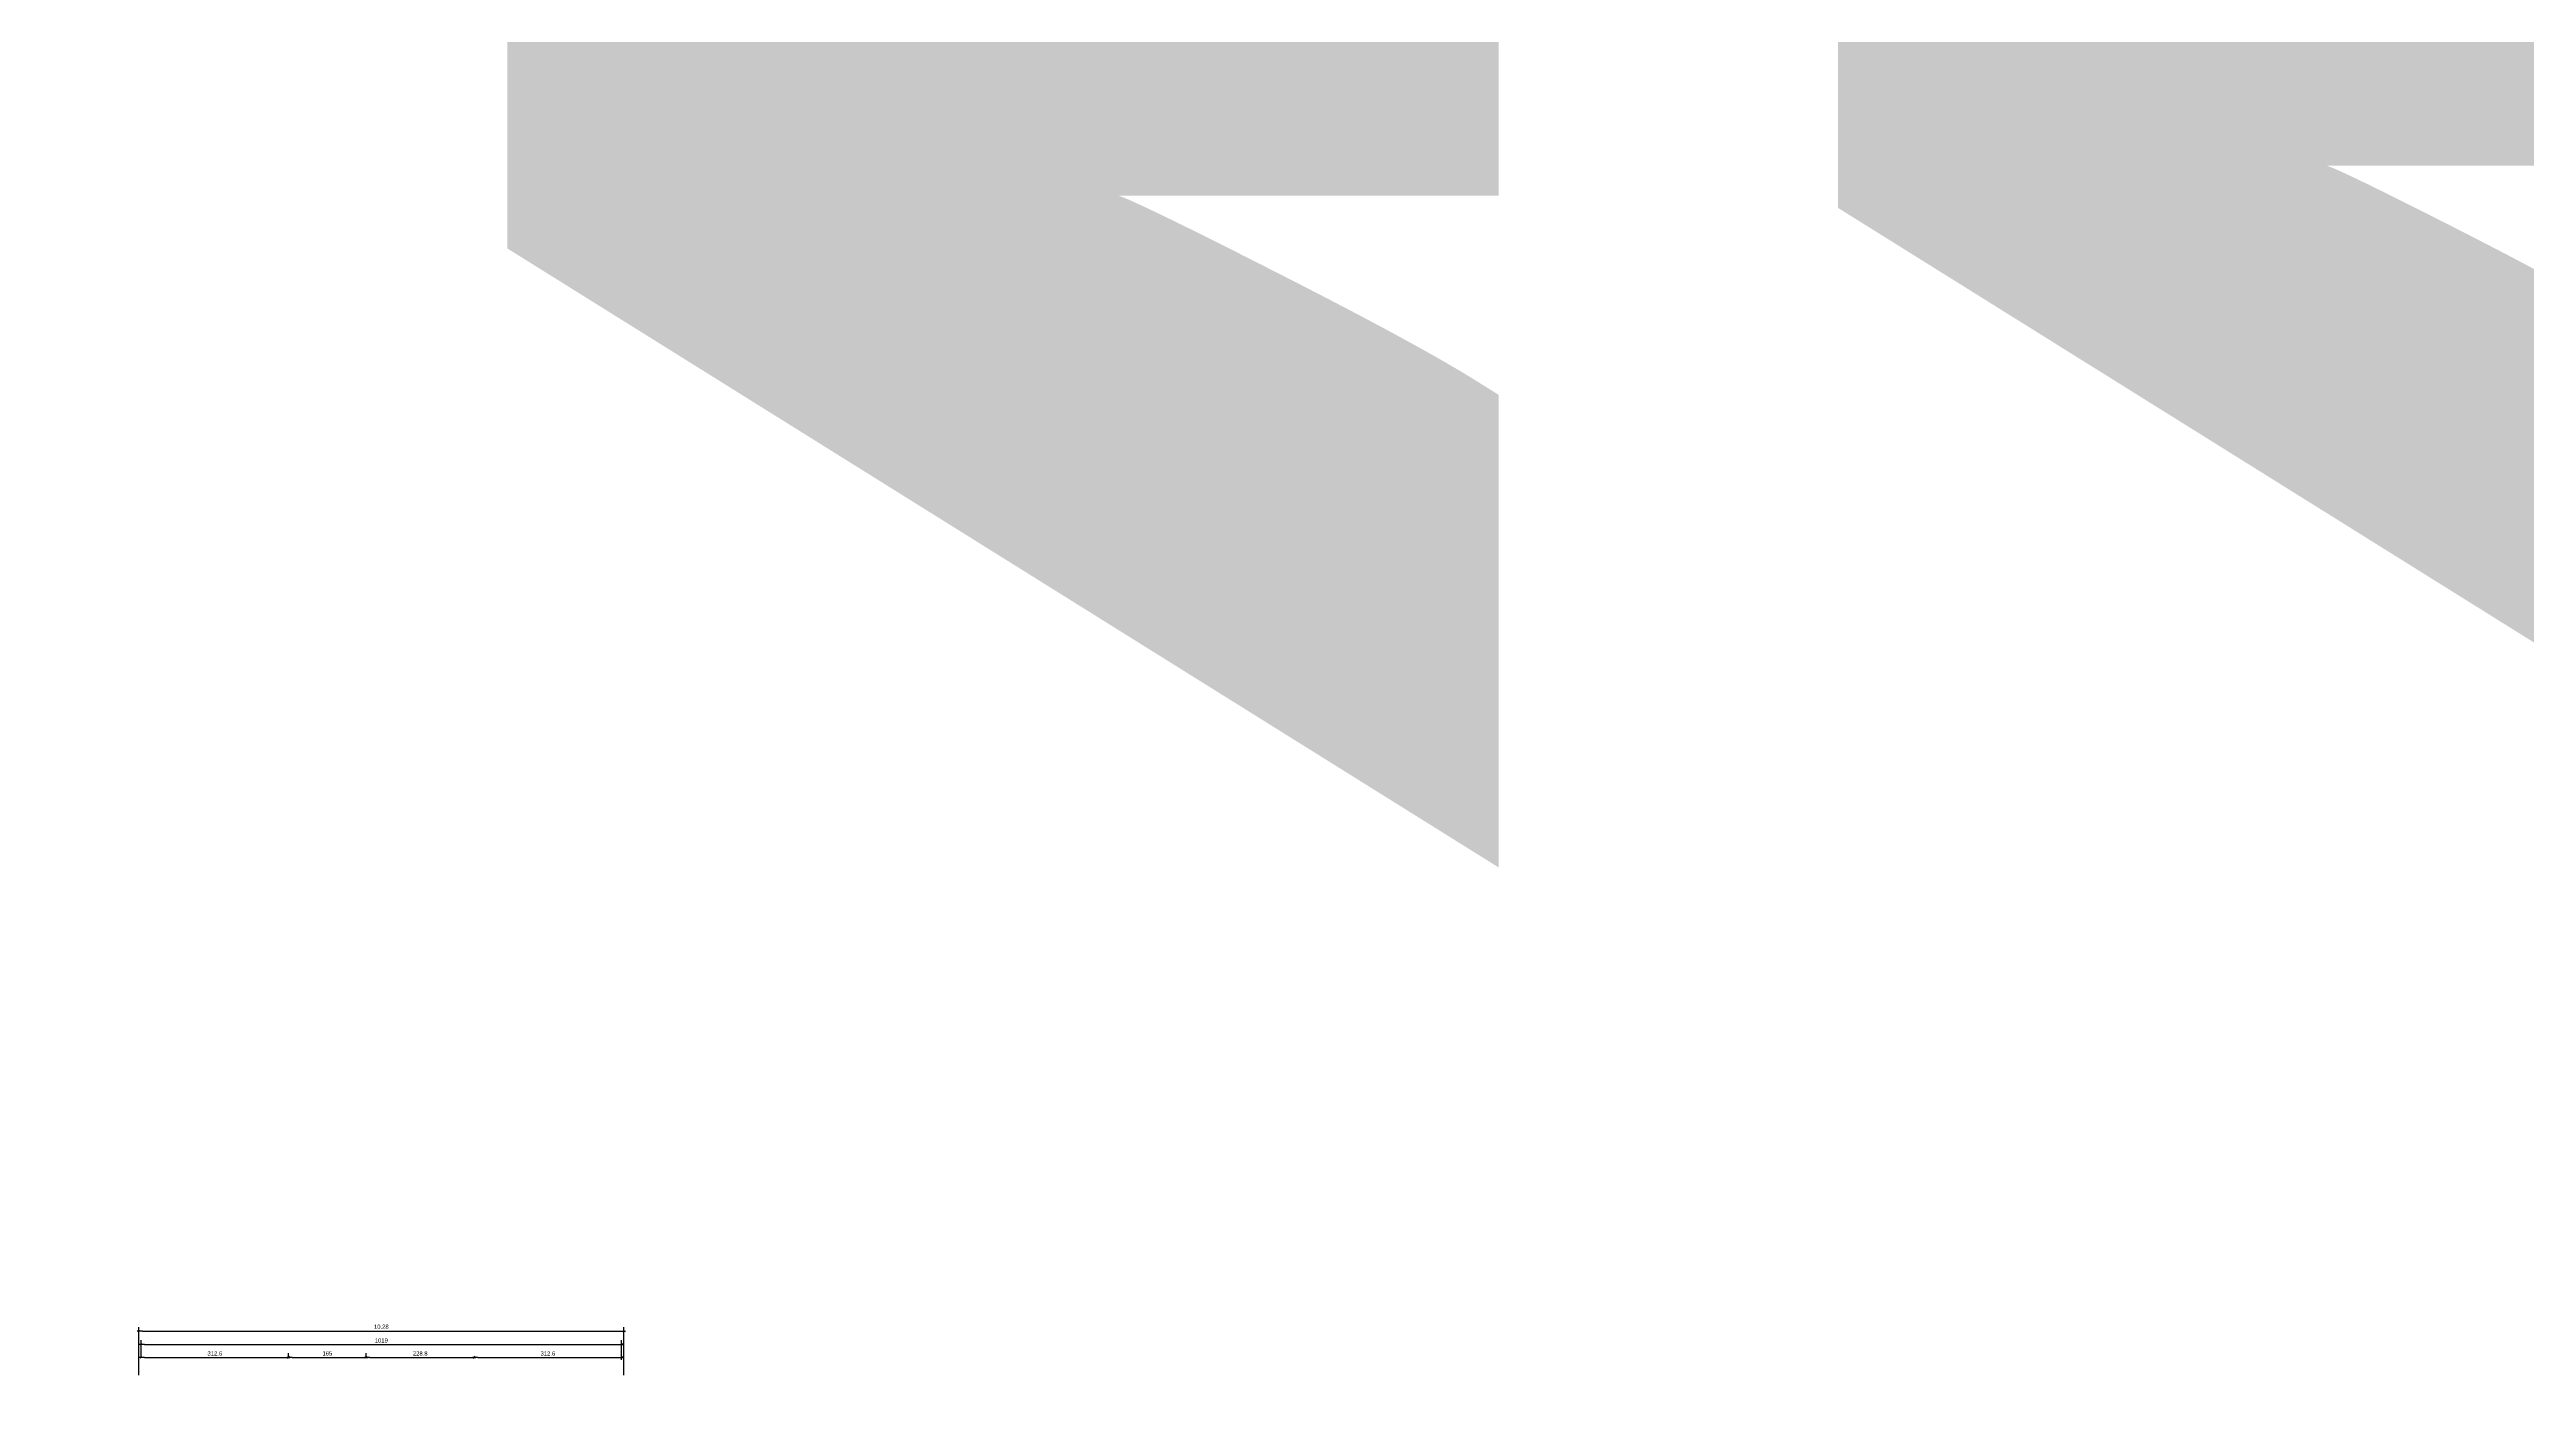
# Model space of a CAD drawing. Header units: millimetres. Extents: x 19442 to 19711, y 4351 to 4752.
# Drawn here: x 19469.2 to 19521.7, y 4522.8 to 4551.1 of the extents above; entities that cross this region are included whole.
import ezdxf

# ---------------------------------------------------------------- set-up
doc = ezdxf.new("R2010")
doc.units = ezdxf.units.MM
for name, color, linetype in [('0 @ 0.5', 7, 'Continuous'), ('cotas', 1, 'Continuous'), ('cotas @ 400', 1, 'Continuous'), ('cotas @ 500', 1, 'Continuous')]:
    doc.layers.add(name, color=color, linetype=linetype)
doc.styles.add('century gothic', font='GOTHIC.TTF')
doc.styles.add('COTAS SMC', font='GOTHIC.TTF')
doc.dimstyles.new('ANOTATIVE 100 SMCONSTRUCCIONES', dxfattribs={"dimscale": 0, "dimtxt": 0.18, "dimasz": 0.15, "dimexe": 0.18, "dimexo": 0.09, "dimgap": 0.1, "dimtad": 1, "dimzin": 0, "dimdsep": 46, "dimtxsty": 'century gothic', "dimblk1": 'FLECHA1', "dimblk2": 'FLECHA1', "dimsah": 1, "dimcen": 0.18, "dimdle": 0.075, "dimclrd": 1, "dimclre": 1, "dimclrt": 2, "dimaunit": 1, "dimadec": 0, "dimazin": 0, "dimtfac": 0.75, "dimtix": 1, "dimtmove": 2, "dimatfit": 3, "dimfxl": 0.09, "dimtvp": 1.5, "dimtfill": 1, "dimtolj": 1, "dimtzin": 0, "dimarcsym": 0})
doc.dimstyles.new('ANOTATIVE CM SMCONSTRUCCIONES', dxfattribs={"dimscale": 0, "dimtxt": 0.18, "dimasz": 0.15, "dimexe": 0.18, "dimexo": 0.18, "dimgap": 0.07, "dimtad": 1, "dimdec": 1, "dimlfac": 100, "dimdsep": 46, "dimtxsty": 'century gothic', "dimblk1": 'FLECHA1', "dimblk2": 'FLECHA1', "dimsah": 1, "dimcen": 0.18, "dimdle": 0.075, "dimclrd": 1, "dimclre": 1, "dimclrt": 2, "dimaunit": 1, "dimadec": 0, "dimazin": 2, "dimtfac": 0.75, "dimtdec": 1, "dimtix": 1, "dimtmove": 2, "dimatfit": 3, "dimfxl": 0.09, "dimtvp": 1.5, "dimtfill": 1, "dimtolj": 1, "dimtzin": 0, "dimarcsym": 0})
doc.dimstyles.new('PIES SMCONSTRUCCIONES', dxfattribs={"dimscale": 0, "dimtxt": 0.18, "dimasz": 0.2, "dimexe": 0.18, "dimexo": 0, "dimgap": 0.1, "dimtad": 1, "dimdec": 0, "dimlfac": 39.370079, "dimzin": 0, "dimdsep": 46, "dimlunit": 4, "dimtxsty": 'COTAS SMC', "dimblk1": 'FLECHA1', "dimblk2": 'FLECHA1', "dimsah": 1, "dimcen": 0.2, "dimdle": 0.075, "dimclrd": 1, "dimclre": 1, "dimclrt": 2, "dimaunit": 1, "dimadec": 0, "dimazin": 0, "dimtfac": 0.75, "dimtdec": 0, "dimtix": 1, "dimtmove": 2, "dimatfit": 3, "dimfxl": 0.09, "dimtvp": 1.5, "dimtfill": 1, "dimtolj": 1, "dimtzin": 0, "dimarcsym": 0})

# ---------------------------------------------------------------- blocks, each defined once
blk = doc.blocks.new('FLECHA1')
at = {"color": 4}
blk.add_line((-0.24618, -0.24808), (0.24808, 0.25), dxfattribs=at)
at = {"color": 1}
blk.add_line((-1, 0), (0.49616, 0), dxfattribs=at)
blk = doc.blocks.new('*D418')
at = {"layer": 'cotas', "color": 1, "lineweight": -2, "transparency": 16777216}
for p, q in [((19614.326, 4625.845), (19614.326, 4700.845)), ((19570.984, 4550.845), (19524.326, 4550.845)), ((19614.326, 4548.43), (19614.326, 4550.845)), ((19570.534, 4548.43), (19524.326, 4548.43)), ((19614.326, 4473.43), (19614.326, 4398.43))]:
    blk.add_line(p, q, dxfattribs=at)
at = {"layer": 'Defpoints', "color": 0, "transparency": 16777216}
for p in [(19614.326, 4550.845), (19615.984, 4550.845), (19615.534, 4548.43)]:
    blk.add_point(p, dxfattribs=at)
at = {"layer": 'cotas', "color": 1, "lineweight": -2, "transparency": 16777216, "xscale": 75, "yscale": 75, "zscale": 75}
for p, rotation in [((19614.326, 4550.845), 270), ((19614.326, 4548.43), 90)]:
    blk.add_blockref('FLECHA1', p, dxfattribs=dict(at, rotation=rotation))
at = {"layer": 'cotas', "color": 2, "transparency": 16777216, "insert": (19517.338, 4549.637), "char_height": 90, "attachment_point": 5, "rotation": 90, "style": 'century gothic', "bg_fill": 3, "box_fill_scale": 1.1, "bg_fill_color": 256, "bg_fill_true_color": 13158600, "bg_fill_transparency": 0}
blk.add_mtext('\\A1;2.42', dxfattribs=at)
blk = doc.blocks.new('*D470')
at = {"layer": 'cotas', "color": 1, "lineweight": -2, "transparency": 16777216}
for p, q in [((19614.326, 4610.845), (19614.326, 4670.845)), ((19579.984, 4550.845), (19542.326, 4550.845)), ((19614.326, 4548.43), (19614.326, 4550.845)), ((19579.534, 4548.43), (19542.326, 4548.43)), ((19614.326, 4488.43), (19614.326, 4428.43))]:
    blk.add_line(p, q, dxfattribs=at)
at = {"layer": 'Defpoints', "color": 0, "transparency": 16777216}
for p in [(19614.326, 4550.845), (19615.984, 4550.845), (19615.534, 4548.43)]:
    blk.add_point(p, dxfattribs=at)
at = {"layer": 'cotas', "color": 1, "lineweight": -2, "transparency": 16777216, "xscale": 60, "yscale": 60, "zscale": 60}
for p, rotation in [((19614.326, 4550.845), 270), ((19614.326, 4548.43), 90)]:
    blk.add_blockref('FLECHA1', p, dxfattribs=dict(at, rotation=rotation))
at = {"layer": 'cotas', "color": 2, "transparency": 16777216, "insert": (19536.735, 4549.637), "char_height": 72, "attachment_point": 5, "rotation": 90, "style": 'century gothic', "bg_fill": 3, "box_fill_scale": 1.1, "bg_fill_color": 256, "bg_fill_true_color": 13158600, "bg_fill_transparency": 0}
blk.add_mtext('\\A1;2.42', dxfattribs=at)
blk = doc.blocks.new('*D473')
at = {"layer": 'cotas', "color": 1, "lineweight": -2, "transparency": 16777216}
for p, q in [((19620.013, 4651.753), (19620.013, 4751.753)), ((19620.417, 4551.753), (19530.013, 4551.753)), ((19620.013, 4550.533), (19620.013, 4551.753)), ((19620.417, 4550.533), (19530.013, 4550.533)), ((19620.013, 4450.533), (19620.013, 4350.533))]:
    blk.add_line(p, q, dxfattribs=at)
at = {"layer": 'Defpoints', "color": 0, "transparency": 16777216}
for p in [(19620.013, 4551.753), (19620.417, 4551.753), (19620.417, 4550.533)]:
    blk.add_point(p, dxfattribs=at)
at = {"layer": 'cotas', "color": 1, "lineweight": -2, "transparency": 16777216, "xscale": 100, "yscale": 100, "zscale": 100}
for p, rotation in [((19620.013, 4551.753), 270), ((19620.013, 4550.533), 90)]:
    blk.add_blockref('FLECHA1', p, dxfattribs=dict(at, rotation=rotation))
at = {"layer": 'cotas', "color": 2, "transparency": 16777216, "insert": (19523.881, 4551.143), "char_height": 90, "attachment_point": 5, "rotation": 90, "style": 'COTAS SMC', "bg_fill": 3, "box_fill_scale": 1.1, "bg_fill_color": 256, "bg_fill_true_color": 13158600, "bg_fill_transparency": 0}
blk.add_mtext("\\A1;4'", dxfattribs=at)
blk = doc.blocks.new('*D523')
at = {"layer": 'cotas', "color": 1, "lineweight": -2, "transparency": 16777216}
for p, q in [((19620.013, 4631.753), (19620.013, 4711.753)), ((19620.417, 4551.753), (19548.013, 4551.753)), ((19620.013, 4550.533), (19620.013, 4551.753)), ((19620.417, 4550.533), (19548.013, 4550.533)), ((19620.013, 4470.533), (19620.013, 4390.533))]:
    blk.add_line(p, q, dxfattribs=at)
at = {"layer": 'Defpoints', "color": 0, "transparency": 16777216}
for p in [(19620.013, 4551.753), (19620.417, 4551.753), (19620.417, 4550.533)]:
    blk.add_point(p, dxfattribs=at)
at = {"layer": 'cotas', "color": 1, "lineweight": -2, "transparency": 16777216, "xscale": 80, "yscale": 80, "zscale": 80}
for p, rotation in [((19620.013, 4551.753), 270), ((19620.013, 4550.533), 90)]:
    blk.add_blockref('FLECHA1', p, dxfattribs=dict(at, rotation=rotation))
at = {"layer": 'cotas', "color": 2, "transparency": 16777216, "insert": (19543.107, 4551.143), "char_height": 72, "attachment_point": 5, "rotation": 90, "style": 'COTAS SMC', "bg_fill": 3, "box_fill_scale": 1.1, "bg_fill_color": 256, "bg_fill_true_color": 13158600, "bg_fill_transparency": 0}
blk.add_mtext("\\A1;4'", dxfattribs=at)
blk = doc.blocks.new('*D47')
at = {"color": 1, "lineweight": -2, "transparency": 16777216}
for p, q in [((19471.116, 4523.33), (19471.116, 4523.415)), ((19471.191, 4523.325), (19474.167, 4523.325)), ((19474.242, 4523.33), (19474.242, 4523.415))]:
    blk.add_line(p, q, dxfattribs=at)
at = {"layer": 'Defpoints', "color": 0, "transparency": 16777216}
for p in [(19471.116, 4523.24), (19474.242, 4523.325), (19474.242, 4523.24)]:
    blk.add_point(p, dxfattribs=at)
at = {"color": 1, "lineweight": -2, "transparency": 16777216, "xscale": 0.075, "yscale": 0.075, "zscale": 0.075, "rotation": 180}
blk.add_blockref('FLECHA1', (19471.116, 4523.325), dxfattribs=at)
at = {"color": 1, "lineweight": -2, "transparency": 16777216, "xscale": 0.075, "yscale": 0.075, "zscale": 0.075}
blk.add_blockref('FLECHA1', (19474.242, 4523.325), dxfattribs=at)
at = {"color": 2, "transparency": 16777216, "insert": (19472.679, 4523.407), "char_height": 0.09, "attachment_point": 5, "style": 'century gothic', "bg_fill": 3, "box_fill_scale": 1.1, "bg_fill_color": 256, "bg_fill_true_color": 13158600, "bg_fill_transparency": 0}
blk.add_mtext('\\A1;312.6', dxfattribs=at)
blk = doc.blocks.new('*D48')
at = {"color": 1, "lineweight": -2, "transparency": 16777216}
for p, q in [((19474.242, 4523.33), (19474.242, 4523.415)), ((19474.317, 4523.325), (19475.817, 4523.325)), ((19475.892, 4523.32), (19475.892, 4523.415))]:
    blk.add_line(p, q, dxfattribs=at)
at = {"layer": 'Defpoints', "color": 0, "transparency": 16777216}
for p in [(19474.242, 4523.24), (19475.892, 4523.325), (19475.892, 4523.23)]:
    blk.add_point(p, dxfattribs=at)
at = {"color": 1, "lineweight": -2, "transparency": 16777216, "xscale": 0.075, "yscale": 0.075, "zscale": 0.075, "rotation": 180}
blk.add_blockref('FLECHA1', (19474.242, 4523.325), dxfattribs=at)
at = {"color": 1, "lineweight": -2, "transparency": 16777216, "xscale": 0.075, "yscale": 0.075, "zscale": 0.075}
blk.add_blockref('FLECHA1', (19475.892, 4523.325), dxfattribs=at)
at = {"color": 2, "transparency": 16777216, "insert": (19475.067, 4523.407), "char_height": 0.09, "attachment_point": 5, "style": 'century gothic', "bg_fill": 3, "box_fill_scale": 1.1, "bg_fill_color": 256, "bg_fill_true_color": 13158600, "bg_fill_transparency": 0}
blk.add_mtext('\\A1;165', dxfattribs=at)
blk = doc.blocks.new('*D49')
at = {"color": 1, "lineweight": -2, "transparency": 16777216}
for p, q in [((19475.892, 4523.32), (19475.892, 4523.415)), ((19475.967, 4523.325), (19478.105, 4523.325))]:
    blk.add_line(p, q, dxfattribs=at)
at = {"layer": 'Defpoints', "color": 0, "transparency": 16777216}
for p in [(19475.892, 4523.23), (19478.18, 4523.325), (19478.18, 4523.325)]:
    blk.add_point(p, dxfattribs=at)
at = {"color": 1, "lineweight": -2, "transparency": 16777216, "xscale": 0.075, "yscale": 0.075, "zscale": 0.075, "rotation": 180}
blk.add_blockref('FLECHA1', (19475.892, 4523.325), dxfattribs=at)
at = {"color": 1, "lineweight": -2, "transparency": 16777216, "xscale": 0.075, "yscale": 0.075, "zscale": 0.075}
blk.add_blockref('FLECHA1', (19478.18, 4523.325), dxfattribs=at)
at = {"color": 2, "transparency": 16777216, "insert": (19477.036, 4523.407), "char_height": 0.09, "attachment_point": 5, "style": 'century gothic', "bg_fill": 3, "box_fill_scale": 1.1, "bg_fill_color": 256, "bg_fill_true_color": 13158600, "bg_fill_transparency": 0}
blk.add_mtext('\\A1;228.8', dxfattribs=at)
blk = doc.blocks.new('*D50')
at = {"color": 1, "lineweight": -2, "transparency": 16777216}
for p, q in [((19478.255, 4523.325), (19481.231, 4523.325)), ((19481.306, 4523.302), (19481.306, 4523.415))]:
    blk.add_line(p, q, dxfattribs=at)
at = {"layer": 'Defpoints', "color": 0, "transparency": 16777216}
for p in [(19478.18, 4523.325), (19481.306, 4523.325), (19481.306, 4523.212)]:
    blk.add_point(p, dxfattribs=at)
at = {"color": 1, "lineweight": -2, "transparency": 16777216, "xscale": 0.075, "yscale": 0.075, "zscale": 0.075, "rotation": 180}
blk.add_blockref('FLECHA1', (19478.18, 4523.325), dxfattribs=at)
at = {"color": 1, "lineweight": -2, "transparency": 16777216, "xscale": 0.075, "yscale": 0.075, "zscale": 0.075}
blk.add_blockref('FLECHA1', (19481.306, 4523.325), dxfattribs=at)
at = {"color": 2, "transparency": 16777216, "insert": (19479.743, 4523.407), "char_height": 0.09, "attachment_point": 5, "style": 'century gothic', "bg_fill": 3, "box_fill_scale": 1.1, "bg_fill_color": 256, "bg_fill_true_color": 13158600, "bg_fill_transparency": 0}
blk.add_mtext('\\A1;312.6', dxfattribs=at)
blk = doc.blocks.new('*D51')
at = {"color": 1, "lineweight": -2, "transparency": 16777216}
for p, q in [((19471.116, 4523.33), (19471.116, 4523.691)), ((19481.306, 4523.27), (19481.306, 4523.691)), ((19471.191, 4523.601), (19481.231, 4523.601))]:
    blk.add_line(p, q, dxfattribs=at)
at = {"layer": 'Defpoints', "color": 0, "transparency": 16777216}
for p in [(19471.116, 4523.24), (19481.306, 4523.601), (19481.306, 4523.18)]:
    blk.add_point(p, dxfattribs=at)
at = {"color": 1, "lineweight": -2, "transparency": 16777216, "xscale": 0.075, "yscale": 0.075, "zscale": 0.075, "rotation": 180}
blk.add_blockref('FLECHA1', (19471.116, 4523.601), dxfattribs=at)
at = {"color": 1, "lineweight": -2, "transparency": 16777216, "xscale": 0.075, "yscale": 0.075, "zscale": 0.075}
blk.add_blockref('FLECHA1', (19481.306, 4523.601), dxfattribs=at)
at = {"color": 2, "transparency": 16777216, "insert": (19476.211, 4523.684), "char_height": 0.09, "attachment_point": 5, "style": 'century gothic', "bg_fill": 3, "box_fill_scale": 1.1, "bg_fill_color": 256, "bg_fill_true_color": 13158600, "bg_fill_transparency": 0}
blk.add_mtext('\\A1;1019', dxfattribs=at)
blk = doc.blocks.new('*D46')
at = {"color": 1, "lineweight": -2, "transparency": 16777216}
for p, q in [((19471.071, 4522.95), (19471.071, 4523.969)), ((19471.146, 4523.879), (19481.276, 4523.879)), ((19481.351, 4522.95), (19481.351, 4523.969))]:
    blk.add_line(p, q, dxfattribs=at)
at = {"layer": 'Defpoints', "color": 0, "transparency": 16777216}
for p in [(19481.351, 4523.879), (19471.071, 4522.905), (19481.351, 4522.905)]:
    blk.add_point(p, dxfattribs=at)
at = {"color": 1, "lineweight": -2, "transparency": 16777216, "xscale": 0.075, "yscale": 0.075, "zscale": 0.075, "rotation": 180}
blk.add_blockref('FLECHA1', (19471.071, 4523.879), dxfattribs=at)
at = {"color": 1, "lineweight": -2, "transparency": 16777216, "xscale": 0.075, "yscale": 0.075, "zscale": 0.075}
blk.add_blockref('FLECHA1', (19481.351, 4523.879), dxfattribs=at)
at = {"color": 2, "transparency": 16777216, "insert": (19476.211, 4523.976), "char_height": 0.09, "attachment_point": 5, "style": 'century gothic', "bg_fill": 3, "box_fill_scale": 1.1, "bg_fill_color": 256, "bg_fill_true_color": 13158600, "bg_fill_transparency": 0}
blk.add_mtext('\\A1;10.28', dxfattribs=at)
blk = doc.blocks.new('*U664')
at = {"layer": 'cotas @ 500'}
dim = blk.add_linear_dim(base=(19614.326038274, 4550.84482378), p1=(19615.533859709, 4548.42982378), p2=(19615.98360808, 4550.84482378), angle=90, dimstyle='ANOTATIVE 100 SMCONSTRUCCIONES', override={"dimscale": 500, "dimtix": 1, "dimtofl": 1, "dimtmove": 1, "dimatfit": 1}, dxfattribs=at)
dim.commit()
dim.dimension.update_dxf_attribs({"geometry": '*D418', "text_midpoint": (19517.337595038, 4549.63732378)})
at = {"layer": 'cotas @ 400'}
dim = blk.add_linear_dim(base=(19614.326038274, 4550.84482378), p1=(19615.533859709, 4548.42982378), p2=(19615.98360808, 4550.84482378), angle=90, dimstyle='ANOTATIVE 100 SMCONSTRUCCIONES', override={"dimscale": 400, "dimtix": 1, "dimtofl": 1, "dimtmove": 1, "dimatfit": 1}, dxfattribs=at)
dim.commit()
dim.dimension.update_dxf_attribs({"geometry": '*D470', "text_midpoint": (19536.735283685, 4549.63732378)})
blk = doc.blocks.new('*U666')
at = {"layer": 'cotas @ 500'}
dim = blk.add_linear_dim(base=(19620.013, 4551.753), p1=(19620.417, 4550.533), p2=(19620.417, 4551.753), angle=90, dimstyle='PIES SMCONSTRUCCIONES', override={"dimscale": 500, "dimtix": 1, "dimtofl": 1, "dimtmove": 2, "dimatfit": 3}, dxfattribs=at)
dim.commit()
dim.dimension.update_dxf_attribs({"geometry": '*D473', "text_midpoint": (19523.881, 4551.143)})
at = {"layer": 'cotas @ 400'}
dim = blk.add_linear_dim(base=(19620.013, 4551.753), p1=(19620.417, 4550.533), p2=(19620.417, 4551.753), angle=90, dimstyle='PIES SMCONSTRUCCIONES', override={"dimscale": 400, "dimtix": 1, "dimtofl": 1, "dimtmove": 2, "dimatfit": 3}, dxfattribs=at)
dim.commit()
dim.dimension.update_dxf_attribs({"geometry": '*D523', "text_midpoint": (19543.107, 4551.143)})

msp = doc.modelspace()

# ---------------------------------------------------------------- block references
at = {"layer": 'cotas'}
msp.add_blockref('*U664', (0, 0), dxfattribs=at)

# ---------------------------------------------------------------- next in the draw order: block references
msp.add_blockref('*U666', (0, 0), dxfattribs=at)

# ---------------------------------------------------------------- next in the draw order: dimensions: what is measured, and where the dimension line sits
at = {"layer": '0 @ 0.5'}
dim = msp.add_linear_dim(base=(19474.2421, 4523.3245), p1=(19471.1159, 4523.24), p2=(19474.2421, 4523.24), dimstyle='ANOTATIVE CM SMCONSTRUCCIONES', override={"dimscale": 0.5, "dimtix": 1, "dimtofl": 1, "dimtmove": 2, "dimatfit": 3}, dxfattribs=at)
dim.commit()
dim.dimension.update_dxf_attribs({"geometry": '*D47', "text_midpoint": (19472.679, 4523.4068)})

# ---------------------------------------------------------------- next in the draw order: dimensions: what is measured, and where the dimension line sits
dim = msp.add_linear_dim(base=(19475.8921, 4523.3245), p1=(19474.2421, 4523.24), p2=(19475.8921, 4523.2297), dimstyle='ANOTATIVE CM SMCONSTRUCCIONES', override={"dimscale": 0.5, "dimtix": 1, "dimtofl": 1, "dimtmove": 2, "dimatfit": 3}, dxfattribs=at)
dim.commit()
dim.dimension.update_dxf_attribs({"geometry": '*D48', "text_midpoint": (19475.0671, 4523.4068)})

# ---------------------------------------------------------------- next in the draw order: dimensions: what is measured, and where the dimension line sits
dim = msp.add_linear_dim(base=(19478.17959, 4523.32453), p1=(19475.89207, 4523.22971), p2=(19478.17959, 4523.32453), dimstyle='ANOTATIVE CM SMCONSTRUCCIONES', override={"dimscale": 0.5, "dimtix": 1, "dimtofl": 1, "dimtmove": 2, "dimatfit": 3}, dxfattribs=at)
dim.commit()
dim.dimension.update_dxf_attribs({"geometry": '*D49', "text_midpoint": (19477.03583, 4523.4068)})

# ---------------------------------------------------------------- next in the draw order: dimensions: what is measured, and where the dimension line sits
dim = msp.add_linear_dim(base=(19481.3058, 4523.3245), p1=(19478.1796, 4523.3245), p2=(19481.3058, 4523.2122), dimstyle='ANOTATIVE CM SMCONSTRUCCIONES', override={"dimscale": 0.5, "dimtix": 1, "dimtofl": 1, "dimtmove": 2, "dimatfit": 3}, dxfattribs=at)
dim.commit()
dim.dimension.update_dxf_attribs({"geometry": '*D50', "text_midpoint": (19479.7427, 4523.4068)})

# ---------------------------------------------------------------- next in the draw order: dimensions: what is measured, and where the dimension line sits
dim = msp.add_linear_dim(base=(19481.3058, 4523.6013), p1=(19471.1159, 4523.24), p2=(19481.3058, 4523.1797), dimstyle='ANOTATIVE CM SMCONSTRUCCIONES', override={"dimscale": 0.5, "dimtix": 1, "dimtofl": 1, "dimtmove": 2, "dimatfit": 3}, dxfattribs=at)
dim.commit()
dim.dimension.update_dxf_attribs({"geometry": '*D51', "text_midpoint": (19476.2108, 4523.6835)})

# ---------------------------------------------------------------- next in the draw order: dimensions: what is measured, and where the dimension line sits
dim = msp.add_linear_dim(base=(19481.3508, 4523.8785), p1=(19471.0709, 4522.9054), p2=(19481.3508, 4522.9054), dimstyle='ANOTATIVE 100 SMCONSTRUCCIONES', override={"dimscale": 0.5, "dimtix": 1, "dimtofl": 1, "dimtmove": 2, "dimatfit": 3}, dxfattribs=at)
dim.commit()
dim.dimension.update_dxf_attribs({"geometry": '*D46', "text_midpoint": (19476.2108, 4523.9758)})

doc.saveas('drawing.dxf')
